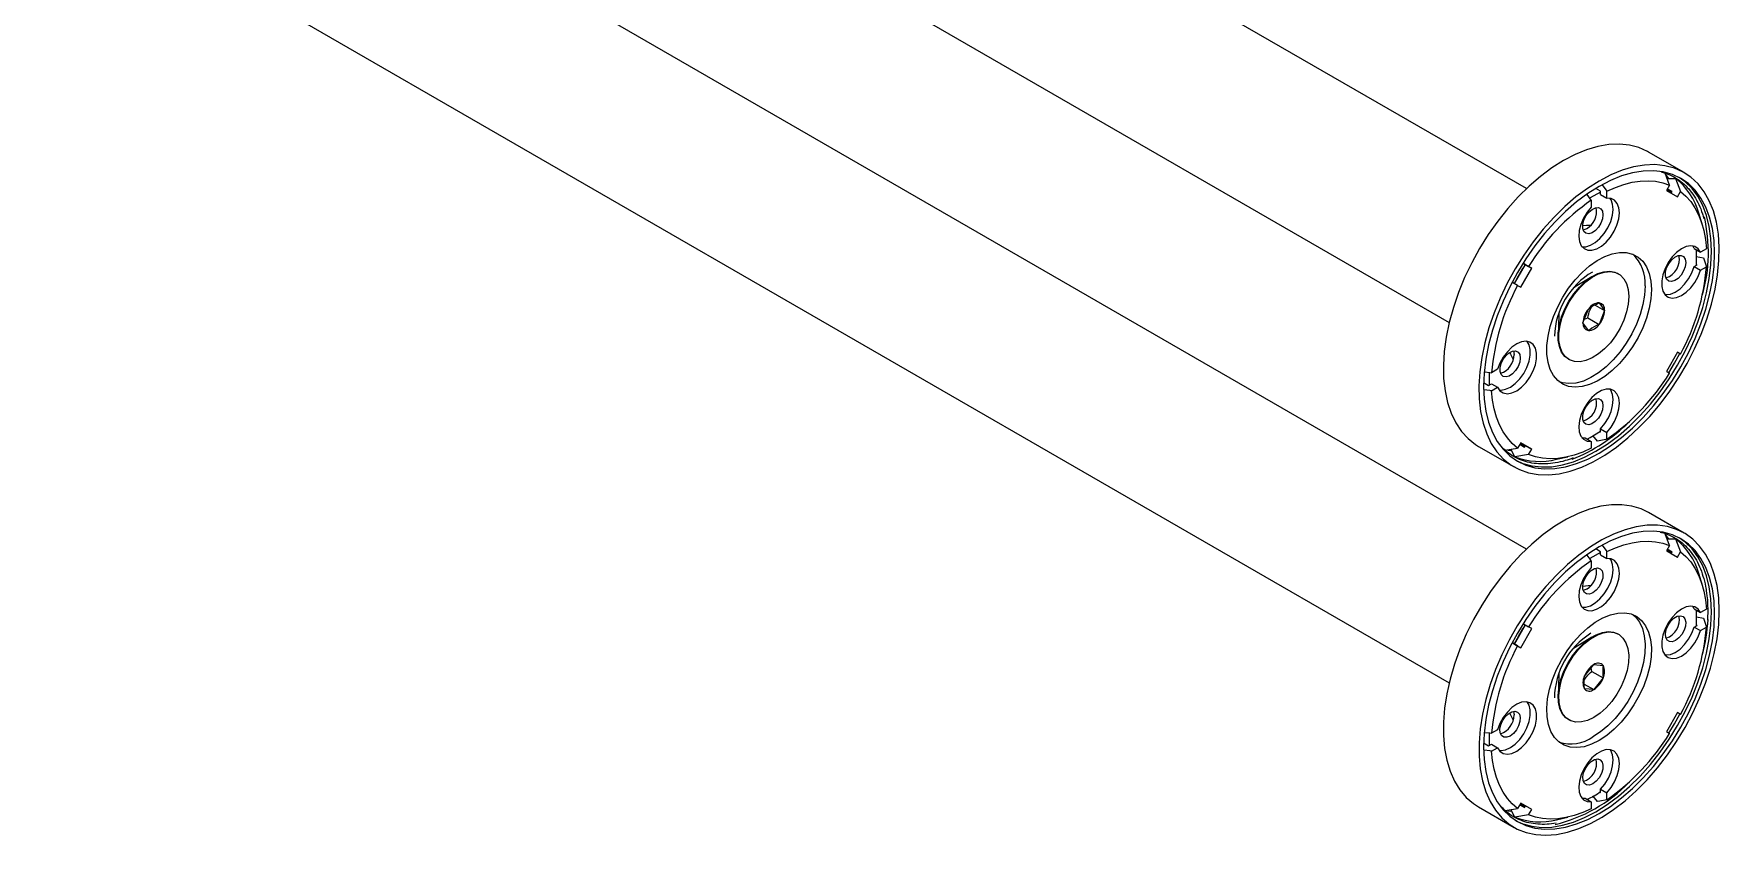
# Model space of a CAD drawing. Extents: x 97 to 1049, y 29 to 427.
# Drawn here: x 297.18 to 344.9, y 155.6 to 178.3 of the extents above; entities that cross this region are included whole.
import ezdxf

# ---------------------------------------------------------------- set-up
doc = ezdxf.new("R2010")
doc.units = 0
doc.header["$LTSCALE"] = 23.1
doc.header["$MEASUREMENT"] = 0
doc.layers.get('0').update_dxf_attribs({"linetype": 'CONTINUOUS'})

msp = doc.modelspace()

# ---------------------------------------------------------------- linework, layer by layer
at = {"color": 7, "linetype": 'Continuous', "lineweight": 25}
for p, q in [((339.43834, 163.7061), (299.36623, 186.83924)), ((297.17891, 183.05027), (337.25102, 159.91714)), ((339.43834, 173.91286), (324.29174, 182.6568)), ((322.10442, 178.86784), (337.25102, 170.1239)), ((343.90052, 174.3679), (342.89421, 174.94884)), ((343.4889, 174.01515), (343.36292, 174.34856)), ((343.46089, 174.20735), (343.38202, 174.31514)), ((343.41971, 174.19825), (343.66153, 174.20479)), ((343.66153, 174.20479), (343.80138, 173.83467)), ((341.27362, 173.58464), (341.15616, 173.74311)), ((341.53878, 173.83945), (341.39927, 173.91999)), ((341.53878, 173.74691), (341.53878, 173.83945)), ((341.53878, 173.74691), (341.71556, 173.64486)), ((341.57973, 174.023), (341.71556, 173.83974)), ((341.71556, 173.64486), (341.71556, 173.83974)), ((343.4889, 174.01515), (343.40081, 173.86259)), ((343.40081, 173.86259), (343.7133, 173.68211)), ((343.56193, 173.82817), (343.42618, 173.90654)), ((343.53654, 173.7842), (343.56193, 173.82817)), ((343.7133, 173.68211), (343.80138, 173.83467)), ((341.27362, 173.58464), (341.27362, 173.38975)), ((341.25124, 172.8663), (341.24843, 172.86792)), ((344.41254, 172.90689), (344.31653, 173.21689)), ((344.19032, 172.21546), (344.14486, 172.28995)), ((339.38612, 171.77859), (339.34358, 171.80315)), ((339.35302, 171.79773), (339.50023, 171.71273)), ((344.19032, 172.21546), (344.3671, 172.11341)), ((344.24337, 171.99508), (344.44789, 171.95585)), ((344.53586, 172.21083), (344.3671, 172.11341)), ((339.09902, 171.22265), (339.41153, 171.76391)), ((339.2758, 171.1206), (339.58831, 171.66186)), ((339.41153, 171.76391), (339.38612, 171.77859)), ((339.41153, 171.76391), (339.58831, 171.66186)), ((339.58831, 171.66186), (339.50023, 171.71273)), ((341.2893, 171.41933), (340.82109, 171.12937)), ((342.04404, 171.49932), (342.02524, 171.51018)), ((344.19031, 171.70511), (344.27044, 171.75137)), ((344.19031, 171.70511), (344.36708, 171.60306)), ((344.27044, 171.75137), (344.24976, 171.7633)), ((344.36708, 171.60306), (344.53584, 171.70048)), ((339.18772, 171.17147), (339.04147, 171.25592)), ((339.18772, 171.17147), (339.2758, 171.1206)), ((340.82109, 171.12937), (340.76047, 171.08742)), ((340.35896, 170.39191), (340.35295, 170.31843)), ((341.03791, 170.11011), (341.19101, 170.50469)), ((341.38288, 170.61796), (341.65028, 170.4636)), ((341.65028, 170.4636), (341.49718, 170.06902)), ((341.4972, 170.68143), (341.65028, 170.4636)), ((340.35295, 170.31843), (340.33599, 169.76797)), ((341.19099, 169.89227), (341.03791, 170.11011)), ((341.07823, 170.21403), (341.17898, 170.25271)), ((341.17898, 170.25271), (341.49718, 170.06902)), ((339.06111, 169.07895), (339.06375, 169.07743)), ((340.62535, 169.08524), (340.64415, 169.07438)), ((343.71314, 169.27948), (343.40063, 168.73823)), ((343.80122, 169.22861), (343.71312, 169.27945)), ((343.80122, 169.22861), (343.71314, 169.27948)), ((338.38004, 168.70541), (338.37878, 168.60563)), ((338.37878, 168.60563), (338.38709, 168.35526)), ((338.62186, 168.79702), (338.4531, 168.69961)), ((343.40063, 168.73823), (343.48871, 168.68735)), ((338.22549, 168.42297), (338.36493, 168.34247)), ((338.36493, 168.34247), (338.44506, 168.38873)), ((338.44506, 168.38873), (338.62184, 168.28667)), ((338.45308, 168.18926), (338.62184, 168.28667)), ((341.51787, 167.03178), (341.53854, 167.01985)), ((341.53854, 167.01985), (341.53855, 167.11238)), ((341.53855, 167.11238), (341.71532, 167.01033)), ((338.0821, 166.61312), (339.08842, 166.03218)), ((338.83076, 166.50697), (339.18756, 166.56542)), ((339.27564, 166.71798), (339.18756, 166.56542)), ((339.25019, 166.6739), (339.38594, 166.59553)), ((339.41135, 166.63955), (339.27562, 166.71794)), ((339.58813, 166.53749), (339.27564, 166.71798)), ((339.38594, 166.59553), (339.41135, 166.63955)), ((339.41135, 166.63955), (339.58813, 166.53749)), ((341.0095, 166.85941), (341.09661, 166.85728)), ((341.09661, 166.85728), (341.27338, 166.75522)), ((341.27338, 166.75522), (341.27338, 166.56034)), ((341.45015, 166.76388), (341.31324, 166.92216)), ((341.71532, 166.81545), (341.71532, 167.01033)), ((338.9078, 166.50308), (338.9974, 166.49394)), ((339.10956, 166.32097), (338.99425, 166.53375)), ((339.50005, 166.38494), (339.10956, 166.32097)), ((339.50005, 166.38494), (339.58813, 166.53749)), ((340.29321, 166.24753), (340.60967, 166.31941)), ((343.90052, 164.16114), (342.89421, 164.74208)), ((341.53837, 163.63248), (341.3989, 163.713)), ((343.48857, 163.80852), (343.36279, 164.14138)), ((343.45633, 164.0073), (343.38736, 164.10159)), ((343.48857, 163.80852), (343.4005, 163.65596)), ((343.41935, 163.9917), (343.66124, 163.99825)), ((343.56167, 163.62162), (343.42592, 163.69998)), ((343.66124, 163.99825), (343.80111, 163.62812)), ((341.3174, 163.48891), (341.23324, 163.43893)), ((341.2732, 163.3776), (341.27322, 163.18273)), ((341.53838, 163.6069), (341.3174, 163.48891)), ((341.53838, 163.53996), (341.53837, 163.63248)), ((341.53838, 163.53996), (341.71516, 163.43791)), ((341.71516, 163.43791), (341.71514, 163.63277)), ((343.4005, 163.65596), (343.71303, 163.47555)), ((343.4005, 163.65596), (343.53626, 163.5776)), ((343.53626, 163.5776), (343.56167, 163.62162)), ((343.53626, 163.5776), (343.71303, 163.47555)), ((343.71303, 163.47555), (343.80111, 163.62812)), ((344.41254, 162.70013), (344.31653, 163.01013)), ((341.25114, 162.65959), (341.24843, 162.66116)), ((344.19029, 162.00915), (344.14486, 162.08356)), ((344.19029, 162.00915), (344.36707, 161.90709)), ((344.25365, 161.78688), (344.44793, 161.74963)), ((344.53583, 162.00454), (344.36707, 161.90709)), ((339.09876, 161.01538), (339.41123, 161.55667)), ((339.27553, 160.91333), (339.588, 161.45462)), ((339.35129, 161.59126), (339.49991, 161.50547)), ((339.588, 161.45462), (339.49991, 161.50547)), ((342.04404, 161.29256), (342.02524, 161.30342)), ((344.19034, 161.49883), (344.27047, 161.5451)), ((344.19034, 161.49883), (344.36711, 161.39678)), ((344.27047, 161.5451), (344.24979, 161.55704)), ((344.36711, 161.39678), (344.53587, 161.49422)), ((339.0308, 161.05461), (339.07334, 161.03005)), ((339.18744, 160.96418), (339.04168, 161.04833)), ((339.07334, 161.03005), (339.09876, 161.01538)), ((339.09876, 161.01538), (339.27553, 160.91333)), ((339.18744, 160.96418), (339.27553, 160.91333)), ((340.82109, 160.92261), (340.76047, 160.88066)), ((341.2893, 161.21257), (340.82109, 160.92261)), ((341.07891, 160.10376), (341.34406, 160.43365)), ((341.29108, 160.24011), (341.2742, 160.34672)), ((341.34406, 160.43365), (341.60924, 160.40998)), ((340.35295, 160.11167), (340.33599, 159.56121)), ((340.35896, 160.18515), (340.35295, 160.11167)), ((341.07676, 159.88089), (341.34413, 159.72654)), ((341.29108, 160.24011), (341.60928, 160.05642)), ((341.60928, 160.05642), (341.34413, 159.72654)), ((341.34413, 159.72654), (341.07895, 159.75021)), ((343.71341, 159.07323), (343.40094, 158.53195)), ((343.8015, 159.02238), (343.71341, 159.07323)), ((338.62183, 158.58978), (338.45307, 158.49234)), ((339.06111, 158.87219), (339.06384, 158.87061)), ((340.62535, 158.87848), (340.64415, 158.86762)), ((343.40094, 158.53195), (343.48903, 158.4811)), ((343.40094, 158.53195), (343.48903, 158.4811)), ((338.22548, 158.21577), (338.36496, 158.13525)), ((338.36496, 158.13525), (338.44509, 158.18152)), ((338.44509, 158.18152), (338.62187, 158.07947)), ((338.45311, 157.98203), (338.62187, 158.07947)), ((341.00983, 156.65284), (341.09701, 156.65071)), ((341.09701, 156.65071), (341.27378, 156.54866)), ((341.27378, 156.54866), (341.2738, 156.35379)), ((341.45059, 156.55741), (341.31452, 156.71471)), ((341.51828, 156.8253), (341.53896, 156.81336)), ((341.53895, 156.90589), (341.71572, 156.80384)), ((341.53896, 156.81336), (341.53895, 156.90589)), ((341.71574, 156.60897), (341.71572, 156.80384)), ((338.0821, 156.40636), (339.08842, 155.82542)), ((338.83393, 156.30046), (339.18784, 156.35845)), ((338.91412, 156.29553), (338.99787, 156.28715)), ((339.1099, 156.11406), (338.99461, 156.32679)), ((339.50037, 156.17804), (339.1099, 156.11406)), ((339.27591, 156.51101), (339.18784, 156.35845)), ((339.2505, 156.46701), (339.38625, 156.38864)), ((339.58844, 156.33061), (339.27591, 156.51101)), ((339.38625, 156.38864), (339.41166, 156.43265)), ((339.50037, 156.17804), (339.58844, 156.33061)), ((340.29321, 156.04077), (340.60967, 156.11265))]:
    msp.add_line(p, q, dxfattribs=at)
at = {"color": 7, "linetype": 'Continuous', "lineweight": 25, "flags": 128}
for points in [[(342.89421, 174.94884), (342.86525, 174.96516), (342.61913, 175.07488), (342.35312, 175.14451), (342.0697, 175.1734), (341.77151, 175.16128), (341.46134, 175.10826), (341.14208, 175.01484), (340.81671, 174.88189), (340.48828, 174.71065)], [(340.48828, 174.71065), (340.15985, 174.50272), (339.83448, 174.26004), (339.51522, 173.98488), (339.20504, 173.6798), (338.90684, 173.34766), (338.6234, 172.99155), (338.35738, 172.6148), (338.11125, 172.22094), (337.88731, 171.81362), (337.68765, 171.39667), (337.51415, 170.97397), (337.36841, 170.54946), (337.2518, 170.12712), (337.1654, 169.71088), (337.11003, 169.30463), (337.0862, 168.91217), (337.09413, 168.53715), (337.13376, 168.18309), (337.2047, 167.85328), (337.3063, 167.55081), (337.4376, 167.27849), (337.59739, 167.03888), (337.78417, 166.83421), (337.9962, 166.66638), (338.0821, 166.61312)], [(341.4946, 174.12972), (341.16616, 173.92179), (340.8408, 173.67911), (340.52153, 173.40394), (340.21135, 173.09887), (339.91315, 172.76673), (339.62972, 172.41062), (339.36369, 172.03387), (339.11756, 171.64), (338.89362, 171.23269), (338.69397, 170.81574), (338.52046, 170.39303), (338.37472, 169.96853), (338.25811, 169.54618), (338.17172, 169.12995), (338.11635, 168.7237), (338.09252, 168.33124), (338.10045, 167.95622), (338.14007, 167.60216), (338.21101, 167.27235), (338.31261, 166.96987), (338.44392, 166.69756), (338.60371, 166.45795), (338.79048, 166.25327), (339.00251, 166.08545), (339.2378, 165.95604), (339.49416, 165.86626), (339.7692, 165.81694), (340.06035, 165.80855), (340.36488, 165.84115), (340.67997, 165.91446), (341.00266, 166.02778), (341.32994, 166.18005), (341.65875, 166.36986), (341.98603, 166.59543), (342.30873, 166.85465), (342.62382, 167.14511), (342.92836, 167.46409), (343.21952, 167.80862), (343.49457, 168.17548), (343.75095, 168.56123), (343.98626, 168.96229), (344.1983, 169.37491), (344.3851, 169.79523), (344.54491, 170.21933), (344.67624, 170.64325), (344.77786, 171.06303), (344.84883, 171.47475), (344.88847, 171.87457), (344.89643, 172.25876), (344.87263, 172.62373), (344.81728, 172.96606), (344.73091, 173.28257), (344.61432, 173.5703), (344.4686, 173.82657), (344.29512, 174.04897), (344.09548, 174.23544), (343.87156, 174.38423), (343.62545, 174.49395), (343.35944, 174.56358), (343.07601, 174.59247), (342.77782, 174.58035), (342.46765, 174.52733), (342.14839, 174.43391), (341.82303, 174.30096), (341.4946, 174.12972)], [(341.49459, 173.97661), (341.17404, 173.77339), (340.85657, 173.53576), (340.54525, 173.266), (340.24307, 172.96671), (339.95294, 172.64078), (339.67765, 172.29134), (339.41986, 171.92176), (339.18206, 171.5356), (338.96652, 171.13658), (338.77533, 170.72854), (338.61032, 170.31541), (338.47309, 169.90117), (338.36496, 169.48981), (338.28696, 169.08529), (338.23986, 168.6915), (338.2241, 168.31224), (338.23984, 167.95116), (338.28692, 167.61174), (338.36489, 167.29725), (338.473, 167.01071), (338.61021, 166.75489), (338.77519, 166.53224), (338.96636, 166.34492), (339.18188, 166.19472), (339.41968, 166.0831), (339.67745, 166.01113), (339.95272, 165.9795), (340.24284, 165.98851), (340.54502, 166.03809), (340.85633, 166.12774), (341.1738, 166.25662), (341.49435, 166.42347), (341.8149, 166.62669), (342.13237, 166.86433), (342.44369, 167.13409), (342.74587, 167.43338), (343.036, 167.75931), (343.31129, 168.10875), (343.56908, 168.47832), (343.80688, 168.86448), (344.02242, 169.2635), (344.21362, 169.67154), (344.37862, 170.08467), (344.51585, 170.49891), (344.62398, 170.91028), (344.70198, 171.3148), (344.74908, 171.70859), (344.76484, 172.08785), (344.7491, 172.44892), (344.70202, 172.78835), (344.62405, 173.10284), (344.51594, 173.38938), (344.37874, 173.6452), (344.21375, 173.86784), (344.02258, 174.05517), (343.80706, 174.20536), (343.56926, 174.31698), (343.31149, 174.38895), (343.03622, 174.42059), (342.7461, 174.41157), (342.44392, 174.362), (342.13261, 174.27234), (341.81514, 174.14347), (341.49459, 173.97661)], [(339.13839, 166.22081), (339.33129, 166.13413), (339.58906, 166.06216), (339.86433, 166.03053), (340.15445, 166.03954), (340.45663, 166.08911), (340.76795, 166.17877), (341.08541, 166.30764), (341.40596, 166.4745), (341.72651, 166.67772), (342.04398, 166.91535), (342.3553, 167.18512), (342.65749, 167.4844), (342.94762, 167.81033), (343.2229, 168.15977), (343.48069, 168.52935), (343.7185, 168.91551), (343.93403, 169.31453), (344.12523, 169.72257), (344.29023, 170.1357), (344.42746, 170.54994), (344.53559, 170.9613), (344.61359, 171.36583), (344.66069, 171.75961), (344.67645, 172.13887), (344.66071, 172.49995), (344.61364, 172.83937), (344.53567, 173.15386), (344.42756, 173.4404), (344.29035, 173.69623), (344.12536, 173.91887), (343.93419, 174.10619), (343.76217, 174.2303)], [(341.53878, 173.81386), (341.24214, 173.6511), (341.23261, 173.6453)], [(341.71556, 173.83974), (341.95804, 173.94806), (342.19754, 174.03238), (342.43254, 174.09215), (342.66154, 174.12701), (342.88306, 174.13672), (343.09569, 174.12122), (343.29807, 174.08061), (343.4889, 174.01515)], [(343.54626, 173.80103), (343.42249, 173.88571), (343.41631, 173.88944)], [(343.80138, 173.83467), (343.95345, 173.70208), (344.08977, 173.54707), (344.20948, 173.37062), (344.31179, 173.17387), (344.39607, 172.95808), (344.46177, 172.72463), (344.50846, 172.47501), (344.53586, 172.21083)], [(341.27362, 173.38975), (341.15442, 173.24319), (341.05453, 173.07742), (340.97963, 172.90185), (340.93397, 172.72646), (340.92014, 172.56119), (340.93892, 172.41544), (340.98925, 172.29749), (341.06828, 172.21402), (341.17151, 172.16977), (341.29308, 172.16727), (341.42609, 172.20665), (341.56299, 172.28567), (341.69601, 172.39986), (341.81758, 172.54272), (341.92082, 172.70614), (341.99986, 172.88085), (342.0502, 173.05692), (342.06899, 173.22436), (342.05517, 173.37366), (342.00952, 173.49635), (341.93463, 173.58545), (341.83475, 173.63591), (341.71556, 173.64486)], [(341.00969, 172.2691), (341.1163, 172.26932), (341.24932, 172.3087), (341.38622, 172.38773), (341.51923, 172.50191), (341.64081, 172.64477), (341.74404, 172.80819), (341.82308, 172.9829), (341.87342, 173.15897), (341.89222, 173.32641), (341.8784, 173.47571), (341.83274, 173.5984), (341.80266, 173.64273)], [(341.60505, 173.17276), (341.58948, 173.05606), (341.54447, 172.93404), (341.4749, 172.81992), (341.3883, 172.72607), (341.29406, 172.66265), (341.20239, 172.63654), (341.12322, 172.65057), (341.06514, 172.70322), (341.03444, 172.78878), (341.03445, 172.89798), (341.06515, 173.01899), (341.12324, 173.13869), (341.20241, 173.24412), (341.29408, 173.32384), (341.38832, 173.36922), (341.47492, 173.37534), (341.54449, 173.34155), (341.58949, 173.27149), (341.60505, 173.17276)], [(341.24843, 172.86792), (341.13458, 172.86705), (341.03079, 172.85559)], [(341.141, 172.77726), (341.04773, 172.7414), (341.04653, 172.74118)], [(344.3671, 172.11341), (344.29977, 172.21219), (344.20615, 172.27349), (344.09156, 172.29383), (343.9625, 172.27205), (343.8263, 172.2094), (343.69069, 172.10942), (343.56338, 171.9778), (343.45159, 171.82201), (343.36167, 171.6509), (343.29873, 171.47418), (343.26633, 171.30188), (343.26633, 171.14379), (343.29871, 171.00888), (343.36164, 170.90482), (343.45156, 170.83751), (343.56334, 170.81077), (343.69065, 170.82613), (343.82625, 170.88271), (343.96245, 170.9773), (344.09152, 171.10452), (344.20612, 171.25716), (344.29974, 171.42655), (344.36708, 171.60306)], [(342.97498, 171.05465), (342.95919, 170.79661), (342.91219, 170.52586), (342.83497, 170.24817), (342.72917, 169.96944), (342.59707, 169.69564), (342.44146, 169.43258), (342.26567, 169.18588), (342.07345, 168.9608), (341.86888, 168.76213), (341.65634, 168.5941), (341.44034, 168.4603), (341.2255, 168.36359), (341.01639, 168.30601), (340.81747, 168.2888), (340.63298, 168.31233), (340.46685, 168.37609), (340.32262, 168.47872), (340.20337, 168.61804), (340.11163, 168.79108), (340.04937, 168.99415), (340.01791, 169.22292), (340.01792, 169.47251), (340.0494, 169.73761), (340.11168, 170.01257), (340.20343, 170.29152), (340.32269, 170.56853), (340.46693, 170.83768), (340.63307, 171.09324), (340.81757, 171.32976), (341.0165, 171.5422), (341.22562, 171.72604), (341.44046, 171.87736), (341.65645, 171.99292), (341.869, 172.07028), (342.07356, 172.10777), (342.26578, 172.1046), (342.44156, 172.06084), (342.59715, 171.97742), (342.72924, 171.85612), (342.83502, 171.69953), (342.91222, 171.51097), (342.95921, 171.29447), (342.97498, 171.05465)], [(343.94725, 171.81998), (343.93168, 171.70328), (343.88667, 171.58126), (343.81709, 171.46714), (343.73049, 171.37329), (343.63625, 171.30987), (343.54458, 171.28376), (343.46542, 171.29779), (343.40734, 171.35044), (343.37664, 171.436), (343.37664, 171.5452), (343.40735, 171.66621), (343.46544, 171.78591), (343.5446, 171.89134), (343.63627, 171.97106), (343.73051, 172.01644), (343.81711, 172.02256), (343.88668, 171.98877), (343.93169, 171.91871), (343.94725, 171.81998)], [(344.44789, 171.95585), (344.46871, 171.89543), (344.53584, 171.70048)], [(340.62535, 169.08524), (340.52438, 169.16346), (340.43336, 169.28685), (340.37101, 169.44273), (340.33932, 169.62609), (340.33933, 169.83104), (340.37103, 170.05098), (340.43339, 170.27886), (340.52443, 170.50734), (340.6412, 170.72909), (340.77996, 170.93697), (340.93625, 171.1243), (341.10504, 171.28507), (341.28092, 171.4141), (341.45821, 171.50725), (341.63124, 171.56152), (341.79443, 171.57517), (341.94254, 171.54777), (342.02524, 171.51018)], [(342.33404, 170.8583), (342.31813, 170.64499), (342.27091, 170.42017), (342.1939, 170.19107), (342.08957, 169.96505), (341.96129, 169.74937), (341.81317, 169.55096), (341.64997, 169.37621), (341.47694, 169.23073), (341.29964, 169.11919), (341.12378, 169.04518), (340.95499, 169.01108), (340.7987, 169.01798), (340.65995, 169.06567), (340.54319, 169.1526), (340.45217, 169.27599), (340.38981, 169.43187), (340.35813, 169.61524), (340.35813, 169.82018), (340.38983, 170.04013), (340.4522, 170.26801), (340.54323, 170.49649), (340.66, 170.71823), (340.79877, 170.92611), (340.95505, 171.11344), (341.12385, 171.27421), (341.29972, 171.40324), (341.47702, 171.49639), (341.65004, 171.55067), (341.81323, 171.56432), (341.96135, 171.53691), (342.08962, 171.46933), (342.19394, 171.36374), (342.27093, 171.22354), (342.31814, 171.05323), (342.33404, 170.8583)], [(343.35189, 170.91632), (343.38656, 170.91283), (343.51387, 170.92818), (343.64947, 170.98476), (343.78567, 171.07935), (343.91474, 171.20658), (344.02934, 171.35921), (344.12297, 171.5286), (344.19031, 171.70511)], [(342.7982, 171.1567), (342.78241, 170.89866), (342.73541, 170.62791), (342.65819, 170.35022), (342.5524, 170.0715), (342.42029, 169.79769), (342.26469, 169.53463), (342.0889, 169.28793), (341.89667, 169.06285), (341.6921, 168.86418), (341.47956, 168.69615), (341.26356, 168.56236), (341.04872, 168.46564), (340.83961, 168.40806), (340.64069, 168.39085), (340.4562, 168.41438), (340.36303, 168.44425)], [(338.62184, 168.28667), (338.68917, 168.1879), (338.78279, 168.1266), (338.89738, 168.10626), (339.02644, 168.12803), (339.16264, 168.19069), (339.29825, 168.29066), (339.42556, 168.42228), (339.53735, 168.57807), (339.62727, 168.74918), (339.69021, 168.92591), (339.72261, 169.09821), (339.72261, 169.2563), (339.69023, 169.3912), (339.6273, 169.49527), (339.53739, 169.56258), (339.4256, 169.58931), (339.29829, 169.57395), (339.16269, 169.51737), (339.02649, 169.42279), (338.89743, 169.29556), (338.78283, 169.14292), (338.6892, 168.97354), (338.62186, 168.79702)], [(338.6673, 168.21219), (338.72061, 168.20831), (338.84967, 168.23009), (338.98587, 168.29274), (339.12147, 168.39271), (339.24878, 168.52433), (339.36057, 168.68012), (339.45049, 168.85124), (339.51344, 169.02796), (339.54583, 169.20026), (339.54584, 169.35835), (339.51345, 169.49326), (339.46028, 169.58581)], [(339.26266, 169.11585), (339.2471, 168.99915), (339.20209, 168.87713), (339.13251, 168.76301), (339.04591, 168.66916), (338.95167, 168.60574), (338.86, 168.57963), (338.78084, 168.59366), (338.72276, 168.64631), (338.69206, 168.73187), (338.69206, 168.84107), (338.72277, 168.96208), (338.78085, 169.08178), (338.86002, 169.1872), (338.95169, 169.26693), (339.04593, 169.31231), (339.13253, 169.31843), (339.2021, 169.28463), (339.2471, 169.21457), (339.26266, 169.11585)], [(338.96274, 169.27412), (338.98277, 169.22544), (339.06111, 169.07895)], [(339.06989, 169.31784), (339.07033, 169.31662), (339.08589, 169.2179)], [(343.46858, 168.69898), (343.63011, 168.96653), (343.78174, 169.24146)], [(338.25714, 168.7221), (338.40454, 168.70518), (338.4531, 168.69961)], [(338.45308, 168.18926), (338.40452, 168.19483), (338.23582, 168.2142)], [(339.18756, 166.56542), (339.03549, 166.69801), (338.89917, 166.85302), (338.77946, 167.02946), (338.67715, 167.22621), (338.59287, 167.442), (338.52717, 167.67546), (338.48048, 167.92507), (338.45308, 168.18926)], [(341.71532, 167.01033), (341.83452, 167.15689), (341.93441, 167.32267), (342.00931, 167.49823), (342.05497, 167.67363), (342.0688, 167.83889), (342.05002, 167.98464), (341.99969, 168.1026), (341.92066, 168.18607), (341.81743, 168.23031), (341.69586, 168.23281), (341.56285, 168.19344), (341.42595, 168.11441), (341.29293, 168.00023), (341.17136, 167.85737), (341.06812, 167.69395), (340.98909, 167.51924), (340.93874, 167.34316), (340.91995, 167.17572), (340.93377, 167.02642), (340.97942, 166.90374), (341.05431, 166.81464), (341.15419, 166.76418), (341.27338, 166.75522)], [(341.53855, 167.11238), (341.65775, 167.25895), (341.75763, 167.42472), (341.83253, 167.60028), (341.8782, 167.77568), (341.89203, 167.94094), (341.87324, 168.08669), (341.82291, 168.20465), (341.80247, 168.23303)], [(341.60486, 167.76307), (341.58929, 167.64637), (341.54428, 167.52435), (341.47471, 167.41023), (341.38811, 167.31638), (341.29387, 167.25296), (341.2022, 167.22685), (341.12303, 167.24088), (341.06495, 167.29353), (341.03425, 167.37909), (341.03426, 167.48829), (341.06496, 167.6093), (341.12305, 167.729), (341.20222, 167.83442), (341.29389, 167.91415), (341.38813, 167.95953), (341.47473, 167.96565), (341.5443, 167.93185), (341.5893, 167.86179), (341.60486, 167.76307)], [(341.15861, 166.82148), (341.2419, 166.86572), (341.53855, 167.04544)], [(339.2601, 166.69105), (339.32128, 166.65906), (339.40161, 166.62267)], [(341.27338, 166.56034), (341.0309, 166.45203), (340.7914, 166.36771), (340.5564, 166.30793), (340.3274, 166.27308), (340.10588, 166.26337), (339.89325, 166.27887), (339.69087, 166.31948), (339.50005, 166.38494)], [(341.71532, 166.81545), (341.68621, 166.80979), (341.45015, 166.76388)], [(342.89421, 164.74208), (342.68226, 164.84456), (342.42097, 164.92423), (342.14163, 164.96329), (341.84686, 164.96137), (341.5394, 164.91848), (341.22212, 164.83504), (340.89799, 164.71181), (340.57004, 164.54995), (340.24132, 164.35097), (339.9149, 164.11673), (339.59384, 163.84941), (339.28113, 163.55151), (338.97969, 163.22582), (338.69233, 162.87537), (338.42174, 162.50343), (338.17044, 162.11348), (337.94078, 161.70916), (337.73491, 161.29424), (337.55474, 160.8726), (337.40196, 160.44817), (337.278, 160.02492), (337.18401, 159.6068), (337.12086, 159.19771), (337.08916, 158.80147), (337.0892, 158.42178), (337.12096, 158.0622), (337.18417, 157.72606), (337.27823, 157.41652), (337.40225, 157.13646), (337.55509, 156.8885), (337.73531, 156.67495), (337.94124, 156.4978), (338.0821, 156.40636)], [(344.89742, 161.95816), (344.8815, 162.32823), (344.83396, 162.6765), (344.75524, 162.99972), (344.64607, 163.29486), (344.50747, 163.55918), (344.34075, 163.79021), (344.14745, 163.98578), (343.92938, 164.14408), (343.68857, 164.26363), (343.42728, 164.3433), (343.14795, 164.38235), (342.85317, 164.38043), (342.54571, 164.33755), (342.22843, 164.2541), (341.90431, 164.13088), (341.57635, 163.96902), (341.24763, 163.77004), (340.92122, 163.5358), (340.60016, 163.26848), (340.28744, 162.97058), (339.986, 162.64489), (339.69864, 162.29443), (339.42805, 161.9225), (339.17675, 161.53254), (338.94709, 161.12822), (338.74122, 160.7133), (338.56105, 160.29166), (338.40827, 159.86724), (338.28431, 159.44399), (338.19032, 159.02586), (338.12718, 158.61677), (338.09548, 158.22054), (338.09551, 157.84085), (338.12728, 157.48126), (338.19049, 157.14513), (338.28454, 156.83559), (338.40857, 156.55553), (338.56141, 156.30756), (338.74163, 156.09401), (338.94755, 155.91687), (339.17726, 155.77779), (339.4286, 155.67806), (339.69923, 155.61863), (339.98662, 155.60004), (340.28809, 155.62247), (340.60082, 155.68571), (340.9219, 155.78917), (341.24832, 155.93188), (341.57704, 156.11251), (341.90499, 156.32937), (342.22911, 156.58044), (342.54637, 156.86338), (342.85381, 157.17554), (343.14855, 157.51401), (343.42785, 157.87563), (343.6891, 158.25702), (343.92986, 158.65462), (344.14788, 159.06472), (344.34113, 159.48349), (344.5078, 159.90702), (344.64633, 160.33135), (344.75543, 160.75253), (344.83409, 161.16662), (344.88157, 161.56975), (344.89742, 161.95816)], [(344.76484, 161.88161), (344.74906, 162.24266), (344.70193, 162.58205), (344.62392, 162.8965), (344.51577, 163.183), (344.37852, 163.43878), (344.2135, 163.66138), (344.02229, 163.84865), (343.80673, 163.99879), (343.56891, 164.11035), (343.31111, 164.18227), (343.03582, 164.21384), (342.74568, 164.20477), (342.44349, 164.15514), (342.13216, 164.06543), (341.81469, 163.9365), (341.49414, 163.76959), (341.17359, 163.56632), (340.85613, 163.32864), (340.54481, 163.05883), (340.24265, 162.7595), (339.95254, 162.43354), (339.67727, 162.08407), (339.41951, 161.71447), (339.18173, 161.32829), (338.96623, 160.92925), (338.77507, 160.5212), (338.61011, 160.10807), (338.47292, 159.69383), (338.36483, 159.28247), (338.28688, 158.87796), (338.23982, 158.48419), (338.2241, 158.10495), (338.23988, 157.7439), (338.28701, 157.40452), (338.36502, 157.09006), (338.47317, 156.80356), (338.61042, 156.54779), (338.77544, 156.32519), (338.96665, 156.13792), (339.18221, 155.98778), (339.42003, 155.87621), (339.67783, 155.8043), (339.95312, 155.77272), (340.24326, 155.7818), (340.54545, 155.83143), (340.85678, 155.92114), (341.17425, 156.05007), (341.4948, 156.21697), (341.81535, 156.42025), (342.13281, 156.65793), (342.44413, 156.92773), (342.74629, 157.22706), (343.03641, 157.55303), (343.31167, 157.9025), (343.56943, 158.2721), (343.80721, 158.65828), (344.02271, 159.05732), (344.21387, 159.46537), (344.37884, 159.8785), (344.51602, 160.29274), (344.62411, 160.7041), (344.70206, 161.10861), (344.74912, 161.50238), (344.76484, 161.88161)], [(341.5808, 163.81399), (341.68604, 163.67204), (341.71514, 163.63277)], [(341.71514, 163.63277), (341.95762, 163.74113), (342.19713, 163.82549), (342.43214, 163.88531), (342.66115, 163.92021), (342.88268, 163.92996), (343.09533, 163.91451), (343.29773, 163.87394), (343.48857, 163.80852)], [(343.546, 163.59448), (343.47432, 163.64586), (343.41603, 163.68285)], [(344.67645, 161.93264), (344.66067, 162.29369), (344.61355, 162.63307), (344.53553, 162.94753), (344.42738, 163.23403), (344.29013, 163.4898), (344.12511, 163.7124), (343.9339, 163.89967), (343.76217, 164.02354)], [(341.27322, 163.18273), (341.15403, 163.03615), (341.05415, 162.87037), (340.97927, 162.6948), (340.93363, 162.51941), (340.91981, 162.35415), (340.93861, 162.20842), (340.98897, 162.09048), (341.06801, 162.00703), (341.17125, 161.96281), (341.29283, 161.96033), (341.42585, 161.99974), (341.56275, 162.07878), (341.69576, 162.19298), (341.81733, 162.33586), (341.92055, 162.49929), (341.99957, 162.674), (342.04989, 162.85007), (342.06867, 163.01751), (342.05483, 163.16679), (342.00916, 163.28946), (341.93425, 163.37854), (341.83436, 163.42898), (341.71516, 163.43791)], [(341.00936, 162.06216), (341.11605, 162.06238), (341.24907, 162.10179), (341.38597, 162.18083), (341.51898, 162.29504), (341.64055, 162.43791), (341.74377, 162.60134), (341.82279, 162.77605), (341.87312, 162.95212), (341.89189, 163.11956), (341.87805, 163.26884), (341.83238, 163.39151), (341.80234, 163.43578)], [(341.2732, 163.3776), (341.24409, 163.41686), (341.15537, 163.53654)], [(343.80111, 163.62812), (343.9532, 163.49557), (344.08955, 163.34059), (344.20928, 163.16418), (344.31163, 162.96747), (344.39594, 162.75171), (344.46167, 162.51829), (344.5084, 162.2687), (344.53583, 162.00454)], [(341.31749, 162.46829), (341.22422, 162.4324), (341.14105, 162.43635), (341.07699, 162.47971), (341.039, 162.55777), (341.03118, 162.66208), (341.05438, 162.78134), (341.1061, 162.90262), (341.18072, 163.01277), (341.27015, 163.09987), (341.36472, 163.15447), (341.45416, 163.17066), (341.52879, 163.14668), (341.58052, 163.08513), (341.60374, 162.99268), (341.59594, 162.87935), (341.55796, 162.75742), (341.49393, 162.64011), (341.41076, 162.54012), (341.31749, 162.46829)], [(341.24843, 162.66116), (341.18541, 162.66226), (341.03047, 162.64878)], [(341.14071, 162.57034), (341.04744, 162.53446), (341.0462, 162.53424)], [(339.13839, 156.01405), (339.33164, 155.92724), (339.58944, 155.85532), (339.86473, 155.82375), (340.15487, 155.83282), (340.45706, 155.88245), (340.76839, 155.97217), (341.08586, 156.10109), (341.40642, 156.268), (341.72697, 156.47127), (342.04443, 156.70895), (342.35574, 156.97876), (342.65791, 157.27809), (342.94802, 157.60405), (343.22328, 157.95352), (343.48104, 158.32312), (343.71882, 158.7093), (343.93432, 159.10834), (344.12548, 159.51639), (344.29045, 159.92953), (344.42764, 160.34377), (344.53573, 160.75512), (344.61368, 161.15963), (344.66074, 161.5534), (344.67645, 161.93264)], [(341.49462, 158.28373), (341.27905, 158.17749), (341.06808, 158.10994), (340.86619, 158.08253), (340.6777, 158.09585), (340.50661, 158.1496), (340.35658, 158.24266), (340.2308, 158.37302), (340.13195, 158.53792), (340.06214, 158.73383), (340.02286, 158.95659), (340.01495, 159.20144), (340.03857, 159.46317), (340.09321, 159.7362), (340.17773, 160.01471), (340.29031, 160.29276), (340.42855, 160.56443), (340.58951, 160.82392), (340.76976, 161.06572), (340.96545, 161.28465), (341.17242, 161.47606), (341.38626, 161.63587), (341.60239, 161.76067), (341.81623, 161.8478), (342.02322, 161.89541), (342.21893, 161.90247), (342.3992, 161.86884), (342.56019, 161.79524), (342.69846, 161.68324), (342.81108, 161.53521), (342.89563, 161.35432), (342.95032, 161.14443), (342.97398, 160.90999), (342.96611, 160.65602), (342.92687, 160.38793), (342.8571, 160.11142), (342.75829, 159.8324), (342.63255, 159.55681), (342.48255, 159.29051), (342.31149, 159.0392), (342.12301, 158.80822), (341.92114, 158.6025), (341.71018, 158.42642), (341.49462, 158.28373)], [(342.44913, 161.85112), (342.52169, 161.78529), (342.6343, 161.63726), (342.71886, 161.45637), (342.77354, 161.24648), (342.79721, 161.01204), (342.78933, 160.75808), (342.75009, 160.48998), (342.68033, 160.21347), (342.58152, 159.93445), (342.45577, 159.65886), (342.30577, 159.39256), (342.13471, 159.14125), (341.94624, 158.91027), (341.74437, 158.70455), (341.5334, 158.52847), (341.31784, 158.38579)], [(344.36707, 161.90709), (344.29972, 162.00585), (344.20609, 162.06713), (344.09149, 162.08744), (343.96242, 162.06564), (343.82622, 162.00296), (343.69061, 161.90297), (343.56331, 161.77134), (343.45153, 161.61553), (343.36163, 161.44441), (343.2987, 161.26769), (343.26632, 161.0954), (343.26634, 160.93732), (343.29874, 160.80243), (343.36169, 160.69838), (343.45161, 160.6311), (343.56341, 160.60439), (343.69072, 160.61977), (343.82633, 160.67637), (343.96253, 160.77098), (344.09159, 160.89822), (344.20618, 161.05087), (344.29979, 161.22027), (344.36711, 161.39678)], [(343.66001, 161.11607), (343.56674, 161.08019), (343.48357, 161.08414), (343.41951, 161.12749), (343.38152, 161.20556), (343.3737, 161.30987), (343.39691, 161.42912), (343.44862, 161.5504), (343.52324, 161.66056), (343.61268, 161.74765), (343.70724, 161.80226), (343.79668, 161.81844), (343.87131, 161.79446), (343.92304, 161.73291), (343.94626, 161.64047), (343.93846, 161.52714), (343.90049, 161.40521), (343.83645, 161.28789), (343.75329, 161.1879), (343.66001, 161.11607)], [(344.24831, 161.53231), (344.25562, 161.87908), (344.25229, 161.97336)], [(340.62535, 158.87848), (340.55138, 158.93134), (340.4536, 159.04592), (340.38383, 159.19408), (340.34432, 159.37108), (340.33634, 159.57121), (340.36014, 159.78804), (340.41497, 160.01461), (340.49905, 160.24363), (340.60969, 160.46775), (340.74333, 160.67975), (340.89568, 160.87283), (341.06183, 161.04078), (341.23645, 161.17821), (341.41393, 161.28068), (341.58856, 161.34492), (341.75472, 161.36885), (341.90709, 161.35171), (342.02524, 161.30342)], [(341.3442, 158.93699), (341.16743, 158.8533), (340.99635, 158.80904), (340.83644, 158.80563), (340.69285, 158.84318), (340.57018, 158.92049), (340.4724, 159.03506), (340.40263, 159.18323), (340.36312, 159.36022), (340.35514, 159.56035), (340.37894, 159.77718), (340.43377, 160.00375), (340.51785, 160.23278), (340.6285, 160.45689), (340.76214, 160.6689), (340.91448, 160.86198), (341.08064, 161.02993), (341.25526, 161.16735), (341.43273, 161.26983), (341.60736, 161.33406), (341.77353, 161.358), (341.92589, 161.34086), (342.05956, 161.2832), (342.17023, 161.18687), (342.25434, 161.05496), (342.3092, 160.89173), (342.33304, 160.7024), (342.3251, 160.49308), (342.28562, 160.27048), (342.21589, 160.04176), (342.11813, 159.81428), (341.9955, 159.59534), (341.85193, 159.39197), (341.69203, 159.21073), (341.52096, 159.05743), (341.3442, 158.93699)], [(343.35189, 160.70994), (343.38663, 160.70644), (343.51395, 160.72182), (343.64955, 160.77842), (343.78575, 160.87303), (343.91481, 161.00027), (344.0294, 161.15292), (344.12301, 161.32232), (344.19034, 161.49883)], [(344.44793, 161.74963), (344.46874, 161.6892), (344.53587, 161.49422)], [(338.62187, 158.07947), (338.68922, 157.98071), (338.78285, 157.91944), (338.89745, 157.89912), (339.02652, 157.92092), (339.16272, 157.9836), (339.29833, 158.08359), (339.42563, 158.21523), (339.53741, 158.37103), (339.62732, 158.54215), (339.69024, 158.71888), (339.72262, 158.89117), (339.7226, 159.04925), (339.6902, 159.18414), (339.62725, 159.28818), (339.53733, 159.35547), (339.42553, 159.38218), (339.29822, 159.36679), (339.16261, 159.31019), (339.02641, 159.21558), (338.89735, 159.08834), (338.78276, 158.93569), (338.68915, 158.7663), (338.62183, 158.58978)], [(338.6673, 158.00506), (338.72068, 158.00117), (338.84975, 158.02297), (338.98595, 158.08565), (339.12155, 158.18565), (339.24886, 158.31728), (339.36063, 158.47308), (339.45054, 158.6442), (339.51347, 158.82093), (339.54584, 158.99322), (339.54583, 159.1513), (339.51343, 159.28619), (339.46028, 159.37868)], [(338.97543, 158.41119), (338.88216, 158.3753), (338.79898, 158.37925), (338.73493, 158.42261), (338.69694, 158.50067), (338.68912, 158.60498), (338.71232, 158.72424), (338.76404, 158.84552), (338.83866, 158.95567), (338.92809, 159.04277), (339.02266, 159.09737), (339.1121, 159.11356), (339.18673, 159.08958), (339.23846, 159.02803), (339.26168, 158.93558), (339.25388, 158.82225), (339.2159, 158.70032), (339.15186, 158.58301), (339.0687, 158.48302), (338.97543, 158.41119)], [(338.96286, 159.06706), (339.05423, 158.88299), (339.06111, 158.87219)], [(339.06989, 159.1107), (339.07031, 159.10952), (339.08589, 159.01081)], [(343.46841, 158.49195), (343.63043, 158.76033), (343.78137, 159.034)], [(338.25649, 158.51489), (338.40451, 158.49791), (338.45307, 158.49234)], [(338.37984, 158.49059), (338.37975, 158.48634), (338.38712, 158.14805)], [(338.45311, 157.98203), (338.40455, 157.9876), (338.23815, 158.00669)], [(339.18784, 156.35845), (339.03574, 156.491), (338.89939, 156.64597), (338.77966, 156.82238), (338.67731, 157.01909), (338.593, 157.23485), (338.52727, 157.46828), (338.48054, 157.71787), (338.45311, 157.98203)], [(341.71572, 156.80384), (341.83491, 156.95041), (341.93479, 157.11619), (342.00967, 157.29176), (342.05532, 157.46716), (342.06913, 157.63241), (342.05033, 157.77815), (341.99997, 157.89609), (341.92093, 157.97953), (341.81769, 158.02375), (341.69611, 158.02623), (341.56309, 157.98683), (341.42619, 157.90778), (341.29318, 157.79358), (341.17162, 157.65071), (341.06839, 157.48727), (340.98937, 157.31256), (340.93905, 157.13649), (340.92027, 156.96906), (340.93411, 156.81977), (340.97978, 156.6971), (341.05469, 156.60802), (341.15458, 156.55759), (341.27378, 156.54866)], [(341.53895, 156.90589), (341.65814, 157.05246), (341.75801, 157.21824), (341.83289, 157.39381), (341.87854, 157.56921), (341.89235, 157.73446), (341.87355, 157.8802), (341.8232, 157.99814), (341.8028, 158.02646)], [(341.31795, 157.05897), (341.22468, 157.02309), (341.14151, 157.02704), (341.07745, 157.07039), (341.03946, 157.14846), (341.03164, 157.25277), (341.05485, 157.37202), (341.10656, 157.4933), (341.18118, 157.60346), (341.27061, 157.69055), (341.36518, 157.74516), (341.45462, 157.76134), (341.52925, 157.73736), (341.58098, 157.67581), (341.6042, 157.58337), (341.5964, 157.47004), (341.55843, 157.34811), (341.49439, 157.23079), (341.41122, 157.1308), (341.31795, 157.05897)], [(341.71574, 156.60897), (341.51333, 156.56961), (341.45059, 156.55741)], [(339.26039, 156.48413), (339.2667, 156.48065), (339.40192, 156.41578)], [(341.2738, 156.35379), (341.03132, 156.24543), (340.79181, 156.16107), (340.5568, 156.10125), (340.32779, 156.06635), (340.10626, 156.0566), (339.89361, 156.07206), (339.69121, 156.11262), (339.50037, 156.17804)]]:
    msp.add_lwpolyline(points, dxfattribs=at)
at = {"color": 7, "linetype": 'Continuous', "lineweight": 25}
for centre, radius, start, end in [((342.44746, 172.68873), 1.94227, 15.778991, 51.311751), ((344.84951, 168.42096), 6.28096, 124.702888, 148.3932), ((340.86232, 173.26412), 0.56097, 299.787028, 11.374148), ((340.16168, 172.11141), 4.4271, 344.374015, 13.066975), ((341.67525, 171.23993), 1.12603, 355.761008, 46.585692), ((343.22043, 171.90791), 0.54609, 287.949741, 12.055635), ((340.29806, 171.99524), 3.95855, 356.282497, 2.670548), ((345.46477, 167.90804), 7.18825, 147.507014, 152.501013), ((342.42706, 169.659), 2.19944, 120.587745, 177.948671), ((338.27489, 172.2161), 6.28215, 331.604756, 355.292043), ((344.71405, 168.18399), 6.28215, 151.604756, 175.292043), ((341.70184, 170.07948), 0.66464, 140.226885, 177.359184), ((341.52082, 170.28692), 0.39522, 93.426736, 146.564203), ((340.98635, 170.49422), 0.66464, 320.226885, 357.359184), ((341.46233, 170.49422), 0.19043, 350.746046, 79.448801), ((341.22586, 170.07948), 0.19043, 170.746046, 259.448801), ((341.16737, 170.28678), 0.39522, 273.426736, 326.564203), ((338.52493, 169.21583), 0.56096, 288.630638, 0.210726), ((338.13944, 171.97912), 6.28096, 304.702888, 328.3932), ((340.87804, 167.851), 0.54609, 287.949884, 12.055493), ((338.93299, 170.73776), 4.83641, 291.89302, 314.743518), ((339.8159, 168.12982), 1.94187, 248.669948, 284.22908), ((342.44766, 162.48208), 1.94204, 15.777454, 51.325257), ((344.85001, 158.21373), 6.28164, 124.708847, 148.397433), ((340.862, 163.05717), 0.56096, 299.791376, 11.374485), ((343.22043, 161.70153), 0.54609, 287.949826, 12.055551), ((345.46476, 157.70128), 7.18824, 147.49955, 152.494903), ((342.43268, 159.45359), 2.20344, 122.089624, 178.992366), ((338.27554, 162.00914), 6.28147, 331.608989, 355.298002), ((338.9489, 162.07164), 5.64248, 346.058361, 356.351374), ((344.7134, 157.97743), 6.28147, 151.608989, 175.298002), ((341.70255, 159.87401), 0.66461, 122.642166, 159.775746), ((341.46455, 160.2862), 0.19041, 40.544931, 129.253865), ((341.25572, 160.23317), 0.39527, 333.43885, 26.57126), ((341.43247, 159.92702), 0.39527, 153.43885, 206.57126), ((340.98564, 160.28617), 0.66461, 302.642166, 339.775746), ((341.22364, 159.87398), 0.19041, 220.544931, 309.253865), ((338.52493, 159.0087), 0.56096, 288.630974, 0.215074), ((338.13893, 161.77283), 6.28164, 304.708847, 328.397433), ((340.68893, 159.28709), 1.09903, 252.750169, 304.90622), ((340.87837, 157.64443), 0.54609, 287.949802, 12.055574), ((339.26838, 160.06628), 4.27117, 283.276666, 315.936379), ((339.34187, 160.13108), 3.95794, 297.329591, 303.718068), ((339.81589, 157.92329), 1.9421, 248.683455, 284.227542)]:
    msp.add_arc(centre, radius, start, end, dxfattribs=at)
for points, knots in [([(343.26499, 174.37839), (343.32533, 174.36189), (343.46506, 174.32368), (343.66332, 174.22267), (343.86131, 174.08303), (344.03737, 173.90896), (344.19099, 173.70399), (344.31866, 173.46797), (344.40729, 173.25542), (344.44319, 173.11312), (344.4546, 173.06789)], [0, 0, 0, 0, 0.10527355, 0.24383252, 0.38277591, 0.52170876, 0.66026797, 0.79831893, 0.93590118, 1, 1, 1, 1]), ([(341.17898, 170.25271), (341.19264, 170.33113), (341.21235, 170.44428), (341.26838, 170.53584), (341.28558, 170.56394)], [0, 0, 0, 0, 0.69313249, 1, 1, 1, 1]), ([(341.19101, 170.50469), (341.20324, 170.51388), (341.29132, 170.58009), (341.40194, 170.63454), (341.4972, 170.68143)], [0, 0, 0, 0, 0.13884913, 1, 1, 1, 1]), ([(341.49718, 170.06902), (341.40192, 170.02212), (341.2913, 169.96767), (341.20322, 169.90146), (341.19099, 169.89227)], [0, 0, 0, 0, 0.86115087, 1, 1, 1, 1]), ([(340.7577, 166.28572), (340.68346, 166.25905), (340.51192, 166.19741), (340.25136, 166.14178), (339.9777, 166.11249), (339.71632, 166.11973), (339.46903, 166.1621), (339.23751, 166.23946), (339.02445, 166.35258), (338.84224, 166.48605), (338.74192, 166.59674), (338.69769, 166.64554)], [0, 0, 0, 0, 0.088591942, 0.204702322, 0.3209216, 0.437356951, 0.554134579, 0.671355978, 0.789023169, 0.906976652, 1, 1, 1, 1]), ([(343.21993, 164.18371), (343.23236, 164.18165), (343.32762, 164.16586), (343.49021, 164.10254), (343.70462, 163.99207), (343.89775, 163.84411), (344.06971, 163.66417), (344.21815, 163.45272), (344.34231, 163.21242), (344.43954, 162.94413), (344.50441, 162.69533), (344.52568, 162.52814), (344.53347, 162.46691)], [0, 0, 0, 0, 0.01718493, 0.13174436, 0.24673776, 0.36200559, 0.47718601, 0.59202116, 0.7064317, 0.82047104, 0.93424961, 1, 1, 1, 1]), ([(344.53347, 162.46691), (344.54025, 162.4232), (344.56225, 162.28132), (344.56893, 162.10725), (344.56964, 161.97852), (344.56976, 161.95814)], [0, 0, 0, 0, 0.27261676, 0.88488993, 1, 1, 1, 1]), ([(344.56976, 161.95814), (344.56977, 161.89781), (344.5698, 161.81111), (344.56189, 161.72023), (344.55948, 161.69259)], [0, 0, 0, 0, 0.695810307, 1, 1, 1, 1]), ([(341.60924, 160.40998), (341.6074, 160.39479), (341.5941, 160.2854), (341.60225, 160.16237), (341.60928, 160.05642)], [0, 0, 0, 0, 0.138849126, 1, 1, 1, 1]), ([(341.07895, 159.75021), (341.07192, 159.85615), (341.06377, 159.97919), (341.07707, 160.08857), (341.07891, 160.10376)], [0, 0, 0, 0, 0.861150874, 1, 1, 1, 1]), ([(341.07494, 159.98897), (341.09611, 160.02731), (341.14871, 160.12259), (341.23783, 160.19616), (341.29108, 160.24011)], [0, 0, 0, 0, 0.40247272, 1, 1, 1, 1]), ([(340.28275, 155.94608), (340.19473, 155.93303), (340.01418, 155.90625), (339.75553, 155.91004), (339.50579, 155.94645), (339.27181, 156.01867), (339.05572, 156.1262), (338.85874, 156.26461), (338.74587, 156.38419), (338.69007, 156.44331)], [0, 0, 0, 0, 0.136387, 0.279756, 0.42352295, 0.5678228, 0.71268319, 0.85793944, 1, 1, 1, 1])]:
    msp.add_open_spline(points, degree=3, knots=knots, dxfattribs=at)

doc.saveas('drawing.dxf')
